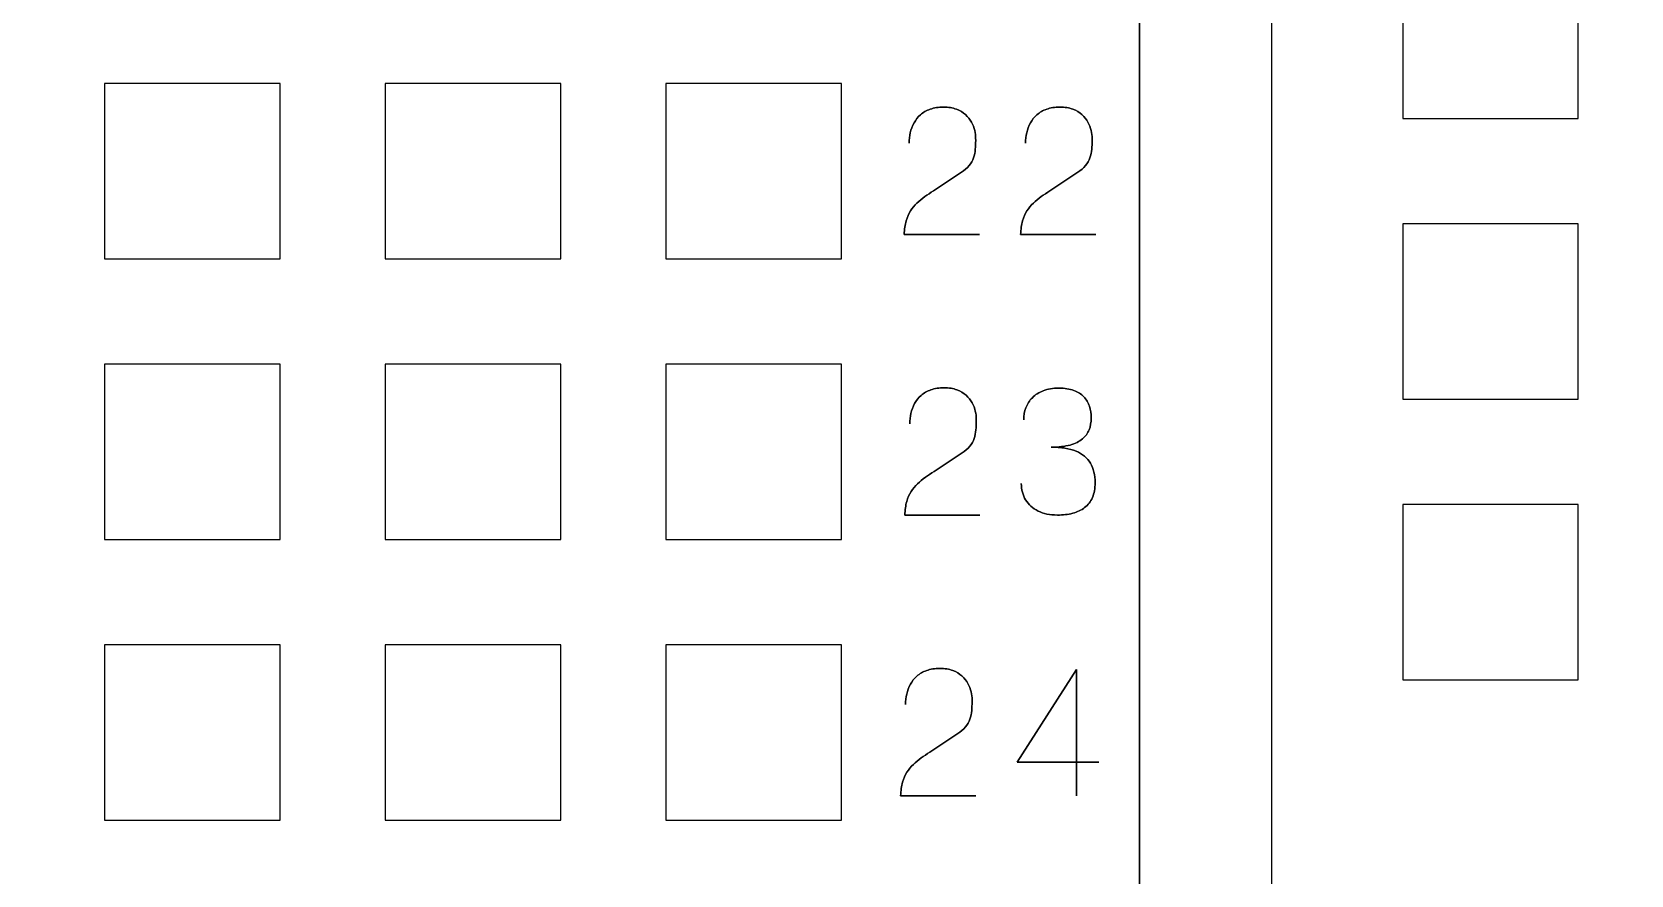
# Model space of a CAD drawing. Extents: x -1020 to 856, y -646 to 1108.
# Drawn here: x 375.44 to 389.91, y 697.32 to 704.95 of the extents above; entities that cross this region are included whole.
import ezdxf

# ---------------------------------------------------------------- set-up
doc = ezdxf.new("R2010")
doc.units = 0
doc.header["$MEASUREMENT"] = 0
doc.layers.add('LAYER_1', color=7, linetype='CONTINUOUS')

msp = doc.modelspace()

# ---------------------------------------------------------------- linework, layer by layer
at = {"layer": 'LAYER_1', "color": 250}
for points, knots in [([(581.5, 670), (581.5, 670), (581.5, 793), (581.5, 793), (581.5, 793), (581.5, 795.761), (579.261, 798), (576.5, 798), (576.5, 798), (576.5, 798), (333.5, 798), (333.5, 798), (333.5, 798), (330.739, 798), (328.5, 795.761), (328.5, 793), (328.5, 793), (328.5, 793), (328.5, 670), (328.5, 670), (328.5, 670), (328.5, 667.239), (330.739, 665), (333.5, 665), (333.5, 665), (333.5, 665), (576.5, 665), (576.5, 665), (576.5, 665), (579.261, 665), (581.5, 667.239), (581.5, 670)], [0, 0, 0, 0, 0.125, 0.125, 0.125, 0.125, 0.25, 0.25, 0.25, 0.25, 0.375, 0.375, 0.375, 0.375, 0.5, 0.5, 0.5, 0.5, 0.625, 0.625, 0.625, 0.625, 0.75, 0.75, 0.75, 0.75, 0.875, 0.875, 0.875, 0.875, 1, 1, 1, 1]), ([(350.5368, 762.11), (350.5368, 762.11), (385.4618, 762.11), (385.4618, 762.11), (385.4618, 762.11), (385.4618, 762.11), (385.4618, 678.29), (385.4618, 678.29), (385.4618, 678.29), (385.4618, 678.29), (350.5368, 678.29), (350.5368, 678.29), (350.5368, 678.29), (350.5368, 678.29), (350.5368, 762.11), (350.5368, 762.11)], [0, 0, 0, 0, 0.25, 0.25, 0.25, 0.25, 0.5, 0.5, 0.5, 0.5, 0.75, 0.75, 0.75, 0.75, 1, 1, 1, 1]), ([(385.4614, 762.11), (385.4614, 762.11), (394.3514, 762.11), (394.3514, 762.11), (394.3514, 762.11), (394.3514, 762.11), (394.3514, 678.29), (394.3514, 678.29), (394.3514, 678.29), (394.3514, 678.29), (385.4614, 678.29), (385.4614, 678.29), (385.4614, 678.29), (385.4614, 678.29), (385.4614, 762.11), (385.4614, 762.11)], [0, 0, 0, 0, 0.25, 0.25, 0.25, 0.25, 0.5, 0.5, 0.5, 0.5, 0.75, 0.75, 0.75, 0.75, 1, 1, 1, 1]), ([(387.8427, 705.7497), (387.8427, 705.7497), (389.4302, 705.7497), (389.4302, 705.7497), (389.4302, 705.7497), (389.4302, 705.7497), (389.4302, 704.1622), (389.4302, 704.1622), (389.4302, 704.1622), (389.4302, 704.1622), (387.8427, 704.1622), (387.8427, 704.1622), (387.8427, 704.1622), (387.8427, 704.1622), (387.8427, 705.7497), (387.8427, 705.7497)], [0, 0, 0, 0, 0.25, 0.25, 0.25, 0.25, 0.5, 0.5, 0.5, 0.5, 0.75, 0.75, 0.75, 0.75, 1, 1, 1, 1]), ([(376.0956, 704.4797), (376.0956, 704.4797), (377.6831, 704.4797), (377.6831, 704.4797), (377.6831, 704.4797), (377.6831, 704.4797), (377.6831, 702.8922), (377.6831, 702.8922), (377.6831, 702.8922), (377.6831, 702.8922), (376.0956, 702.8922), (376.0956, 702.8922), (376.0956, 702.8922), (376.0956, 702.8922), (376.0956, 704.4797), (376.0956, 704.4797)], [0, 0, 0, 0, 0.25, 0.25, 0.25, 0.25, 0.5, 0.5, 0.5, 0.5, 0.75, 0.75, 0.75, 0.75, 1, 1, 1, 1]), ([(378.6356, 704.4797), (378.6356, 704.4797), (380.2231, 704.4797), (380.2231, 704.4797), (380.2231, 704.4797), (380.2231, 704.4797), (380.2231, 702.8922), (380.2231, 702.8922), (380.2231, 702.8922), (380.2231, 702.8922), (378.6356, 702.8922), (378.6356, 702.8922), (378.6356, 702.8922), (378.6356, 702.8922), (378.6356, 704.4797), (378.6356, 704.4797)], [0, 0, 0, 0, 0.25, 0.25, 0.25, 0.25, 0.5, 0.5, 0.5, 0.5, 0.75, 0.75, 0.75, 0.75, 1, 1, 1, 1]), ([(381.1756, 704.4797), (381.1756, 704.4797), (382.7631, 704.4797), (382.7631, 704.4797), (382.7631, 704.4797), (382.7631, 704.4797), (382.7631, 702.8922), (382.7631, 702.8922), (382.7631, 702.8922), (382.7631, 702.8922), (381.1756, 702.8922), (381.1756, 702.8922), (381.1756, 702.8922), (381.1756, 702.8922), (381.1756, 704.4797), (381.1756, 704.4797)], [0, 0, 0, 0, 0.25, 0.25, 0.25, 0.25, 0.5, 0.5, 0.5, 0.5, 0.75, 0.75, 0.75, 0.75, 1, 1, 1, 1]), ([(384.0115, 703.1146), (384.0115, 703.1146), (383.3319, 703.1146), (383.3319, 703.1146), (383.3319, 703.1146), (383.3333, 703.1606), (383.3391, 703.2012), (383.3488, 703.2361), (383.3488, 703.2361), (383.3589, 703.2709), (383.3723, 703.3016), (383.389, 703.328), (383.389, 703.328), (383.4059, 703.3544), (383.4251, 703.3779), (383.447, 703.3985), (383.447, 703.3985), (383.4689, 703.4194), (383.4924, 703.4384), (383.5178, 703.4563), (383.5178, 703.4563), (383.5431, 703.474), (383.5693, 703.4917), (383.5965, 703.5092), (383.5965, 703.5092), (383.5965, 703.5092), (383.8674, 703.6898), (383.8674, 703.6898), (383.8674, 703.6898), (383.8952, 703.7094), (383.9168, 703.7307), (383.9321, 703.7537), (383.9321, 703.7537), (383.9476, 703.7767), (383.9584, 703.801), (383.965, 703.8266), (383.965, 703.8266), (383.9714, 703.852), (383.9753, 703.8781), (383.9767, 703.9045), (383.9767, 703.9045), (383.978, 703.9312), (383.9785, 703.9579), (383.9783, 703.9845), (383.9783, 703.9845), (383.9783, 704.0065), (383.9753, 704.03), (383.9695, 704.0553), (383.9695, 704.0553), (383.9635, 704.0804), (383.954, 704.1055), (383.9405, 704.1303), (383.9405, 704.1303), (383.9271, 704.1552), (383.9092, 704.1779), (383.8867, 704.1985), (383.8867, 704.1985), (383.8643, 704.2188), (383.8365, 704.2352), (383.8035, 704.2476), (383.8035, 704.2476), (383.7705, 704.26), (383.7317, 704.2663), (383.6868, 704.2666), (383.6868, 704.2666), (383.6416, 704.2663), (383.6017, 704.26), (383.5674, 704.2479), (383.5674, 704.2479), (383.5331, 704.2357), (383.5038, 704.2188), (383.4795, 704.1974), (383.4795, 704.1974), (383.4552, 704.176), (383.4356, 704.1512), (383.4203, 704.1235), (383.4203, 704.1235), (383.4051, 704.0957), (383.394, 704.0662), (383.3869, 704.035), (383.3869, 704.035), (383.3797, 704.0038), (383.3763, 703.9721), (383.3763, 703.9402), (383.3763, 703.9402), (383.3763, 703.9721), (383.3797, 704.0038), (383.3869, 704.035), (383.3869, 704.035), (383.394, 704.0662), (383.4051, 704.0957), (383.4203, 704.1235), (383.4203, 704.1235), (383.4356, 704.1512), (383.4552, 704.176), (383.4795, 704.1974), (383.4795, 704.1974), (383.5038, 704.2188), (383.5331, 704.2357), (383.5674, 704.2479), (383.5674, 704.2479), (383.6017, 704.26), (383.6416, 704.2663), (383.6868, 704.2666), (383.6868, 704.2666), (383.7317, 704.2663), (383.7705, 704.26), (383.8035, 704.2476), (383.8035, 704.2476), (383.8365, 704.2352), (383.8643, 704.2188), (383.8867, 704.1985), (383.8867, 704.1985), (383.9092, 704.1779), (383.9271, 704.1552), (383.9405, 704.1303), (383.9405, 704.1303), (383.954, 704.1055), (383.9635, 704.0804), (383.9695, 704.0553), (383.9695, 704.0553), (383.9753, 704.03), (383.9783, 704.0065), (383.9783, 703.9845), (383.9783, 703.9845), (383.9785, 703.9579), (383.978, 703.9312), (383.9767, 703.9045), (383.9767, 703.9045), (383.9753, 703.8781), (383.9714, 703.852), (383.965, 703.8266), (383.965, 703.8266), (383.9584, 703.801), (383.9476, 703.7767), (383.9321, 703.7537), (383.9321, 703.7537), (383.9168, 703.7307), (383.8952, 703.7094), (383.8674, 703.6898), (383.8674, 703.6898), (383.8674, 703.6898), (383.5965, 703.5092), (383.5965, 703.5092), (383.5965, 703.5092), (383.5693, 703.4917), (383.5431, 703.474), (383.5178, 703.4563), (383.5178, 703.4563), (383.4924, 703.4384), (383.4689, 703.4194), (383.447, 703.3985), (383.447, 703.3985), (383.4251, 703.3779), (383.4059, 703.3544), (383.389, 703.328), (383.389, 703.328), (383.3723, 703.3016), (383.3589, 703.2709), (383.3488, 703.2361), (383.3488, 703.2361), (383.3391, 703.2012), (383.3333, 703.1606), (383.3319, 703.1146), (383.3319, 703.1146), (383.3319, 703.1146), (384.0115, 703.1146), (384.0115, 703.1146)], [0, 0, 0, 0, 0.0238095, 0.0238095, 0.0238095, 0.0238095, 0.047619, 0.047619, 0.047619, 0.047619, 0.0714286, 0.0714286, 0.0714286, 0.0714286, 0.0952381, 0.0952381, 0.0952381, 0.0952381, 0.1190476, 0.1190476, 0.1190476, 0.1190476, 0.1428571, 0.1428571, 0.1428571, 0.1428571, 0.1666667, 0.1666667, 0.1666667, 0.1666667, 0.1904762, 0.1904762, 0.1904762, 0.1904762, 0.2142857, 0.2142857, 0.2142857, 0.2142857, 0.2380952, 0.2380952, 0.2380952, 0.2380952, 0.2619048, 0.2619048, 0.2619048, 0.2619048, 0.2857143, 0.2857143, 0.2857143, 0.2857143, 0.3095238, 0.3095238, 0.3095238, 0.3095238, 0.3333333, 0.3333333, 0.3333333, 0.3333333, 0.3571429, 0.3571429, 0.3571429, 0.3571429, 0.3809524, 0.3809524, 0.3809524, 0.3809524, 0.4047619, 0.4047619, 0.4047619, 0.4047619, 0.4285714, 0.4285714, 0.4285714, 0.4285714, 0.452381, 0.452381, 0.452381, 0.452381, 0.4761905, 0.4761905, 0.4761905, 0.4761905, 0.5, 0.5, 0.5, 0.5, 0.5238095, 0.5238095, 0.5238095, 0.5238095, 0.547619, 0.547619, 0.547619, 0.547619, 0.5714286, 0.5714286, 0.5714286, 0.5714286, 0.5952381, 0.5952381, 0.5952381, 0.5952381, 0.6190476, 0.6190476, 0.6190476, 0.6190476, 0.6428571, 0.6428571, 0.6428571, 0.6428571, 0.6666667, 0.6666667, 0.6666667, 0.6666667, 0.6904762, 0.6904762, 0.6904762, 0.6904762, 0.7142857, 0.7142857, 0.7142857, 0.7142857, 0.7380952, 0.7380952, 0.7380952, 0.7380952, 0.7619048, 0.7619048, 0.7619048, 0.7619048, 0.7857143, 0.7857143, 0.7857143, 0.7857143, 0.8095238, 0.8095238, 0.8095238, 0.8095238, 0.8333333, 0.8333333, 0.8333333, 0.8333333, 0.8571429, 0.8571429, 0.8571429, 0.8571429, 0.8809524, 0.8809524, 0.8809524, 0.8809524, 0.9047619, 0.9047619, 0.9047619, 0.9047619, 0.9285714, 0.9285714, 0.9285714, 0.9285714, 0.952381, 0.952381, 0.952381, 0.952381, 0.9761905, 0.9761905, 0.9761905, 0.9761905, 1, 1, 1, 1]), ([(385.0651, 703.1146), (385.0651, 703.1146), (384.3855, 703.1146), (384.3855, 703.1146), (384.3855, 703.1146), (384.3869, 703.1606), (384.3927, 703.2012), (384.4024, 703.2361), (384.4024, 703.2361), (384.4125, 703.2709), (384.4259, 703.3016), (384.4426, 703.328), (384.4426, 703.328), (384.4595, 703.3544), (384.4787, 703.3779), (384.5006, 703.3985), (384.5006, 703.3985), (384.5225, 703.4194), (384.546, 703.4384), (384.5714, 703.4563), (384.5714, 703.4563), (384.5967, 703.474), (384.6229, 703.4917), (384.6501, 703.5092), (384.6501, 703.5092), (384.6501, 703.5092), (384.921, 703.6898), (384.921, 703.6898), (384.921, 703.6898), (384.9488, 703.7094), (384.9704, 703.7307), (384.9857, 703.7537), (384.9857, 703.7537), (385.0012, 703.7767), (385.012, 703.801), (385.0186, 703.8266), (385.0186, 703.8266), (385.025, 703.852), (385.0289, 703.8781), (385.0303, 703.9045), (385.0303, 703.9045), (385.0316, 703.9312), (385.0321, 703.9579), (385.0319, 703.9845), (385.0319, 703.9845), (385.0319, 704.0065), (385.0289, 704.03), (385.0231, 704.0553), (385.0231, 704.0553), (385.0171, 704.0804), (385.0076, 704.1055), (384.9941, 704.1303), (384.9941, 704.1303), (384.9807, 704.1552), (384.9628, 704.1779), (384.9403, 704.1985), (384.9403, 704.1985), (384.9179, 704.2188), (384.8901, 704.2352), (384.8571, 704.2476), (384.8571, 704.2476), (384.8241, 704.26), (384.7853, 704.2663), (384.7404, 704.2666), (384.7404, 704.2666), (384.6952, 704.2663), (384.6553, 704.26), (384.621, 704.2479), (384.621, 704.2479), (384.5867, 704.2357), (384.5574, 704.2188), (384.5331, 704.1974), (384.5331, 704.1974), (384.5088, 704.176), (384.4892, 704.1512), (384.4739, 704.1235), (384.4739, 704.1235), (384.4587, 704.0957), (384.4476, 704.0662), (384.4405, 704.035), (384.4405, 704.035), (384.4333, 704.0038), (384.4299, 703.9721), (384.4299, 703.9402), (384.4299, 703.9402), (384.4299, 703.9721), (384.4333, 704.0038), (384.4405, 704.035), (384.4405, 704.035), (384.4476, 704.0662), (384.4587, 704.0957), (384.4739, 704.1235), (384.4739, 704.1235), (384.4892, 704.1512), (384.5088, 704.176), (384.5331, 704.1974), (384.5331, 704.1974), (384.5574, 704.2188), (384.5867, 704.2357), (384.621, 704.2479), (384.621, 704.2479), (384.6553, 704.26), (384.6952, 704.2663), (384.7404, 704.2666), (384.7404, 704.2666), (384.7853, 704.2663), (384.8241, 704.26), (384.8571, 704.2476), (384.8571, 704.2476), (384.8901, 704.2352), (384.9179, 704.2188), (384.9403, 704.1985), (384.9403, 704.1985), (384.9628, 704.1779), (384.9807, 704.1552), (384.9941, 704.1303), (384.9941, 704.1303), (385.0076, 704.1055), (385.0171, 704.0804), (385.0231, 704.0553), (385.0231, 704.0553), (385.0289, 704.03), (385.0319, 704.0065), (385.0319, 703.9845), (385.0319, 703.9845), (385.0321, 703.9579), (385.0316, 703.9312), (385.0303, 703.9045), (385.0303, 703.9045), (385.0289, 703.8781), (385.025, 703.852), (385.0186, 703.8266), (385.0186, 703.8266), (385.012, 703.801), (385.0012, 703.7767), (384.9857, 703.7537), (384.9857, 703.7537), (384.9704, 703.7307), (384.9488, 703.7094), (384.921, 703.6898), (384.921, 703.6898), (384.921, 703.6898), (384.6501, 703.5092), (384.6501, 703.5092), (384.6501, 703.5092), (384.6229, 703.4917), (384.5967, 703.474), (384.5714, 703.4563), (384.5714, 703.4563), (384.546, 703.4384), (384.5225, 703.4194), (384.5006, 703.3985), (384.5006, 703.3985), (384.4787, 703.3779), (384.4595, 703.3544), (384.4426, 703.328), (384.4426, 703.328), (384.4259, 703.3016), (384.4125, 703.2709), (384.4024, 703.2361), (384.4024, 703.2361), (384.3927, 703.2012), (384.3869, 703.1606), (384.3855, 703.1146), (384.3855, 703.1146), (384.3855, 703.1146), (385.0651, 703.1146), (385.0651, 703.1146)], [0, 0, 0, 0, 0.0238095, 0.0238095, 0.0238095, 0.0238095, 0.047619, 0.047619, 0.047619, 0.047619, 0.0714286, 0.0714286, 0.0714286, 0.0714286, 0.0952381, 0.0952381, 0.0952381, 0.0952381, 0.1190476, 0.1190476, 0.1190476, 0.1190476, 0.1428571, 0.1428571, 0.1428571, 0.1428571, 0.1666667, 0.1666667, 0.1666667, 0.1666667, 0.1904762, 0.1904762, 0.1904762, 0.1904762, 0.2142857, 0.2142857, 0.2142857, 0.2142857, 0.2380952, 0.2380952, 0.2380952, 0.2380952, 0.2619048, 0.2619048, 0.2619048, 0.2619048, 0.2857143, 0.2857143, 0.2857143, 0.2857143, 0.3095238, 0.3095238, 0.3095238, 0.3095238, 0.3333333, 0.3333333, 0.3333333, 0.3333333, 0.3571429, 0.3571429, 0.3571429, 0.3571429, 0.3809524, 0.3809524, 0.3809524, 0.3809524, 0.4047619, 0.4047619, 0.4047619, 0.4047619, 0.4285714, 0.4285714, 0.4285714, 0.4285714, 0.452381, 0.452381, 0.452381, 0.452381, 0.4761905, 0.4761905, 0.4761905, 0.4761905, 0.5, 0.5, 0.5, 0.5, 0.5238095, 0.5238095, 0.5238095, 0.5238095, 0.547619, 0.547619, 0.547619, 0.547619, 0.5714286, 0.5714286, 0.5714286, 0.5714286, 0.5952381, 0.5952381, 0.5952381, 0.5952381, 0.6190476, 0.6190476, 0.6190476, 0.6190476, 0.6428571, 0.6428571, 0.6428571, 0.6428571, 0.6666667, 0.6666667, 0.6666667, 0.6666667, 0.6904762, 0.6904762, 0.6904762, 0.6904762, 0.7142857, 0.7142857, 0.7142857, 0.7142857, 0.7380952, 0.7380952, 0.7380952, 0.7380952, 0.7619048, 0.7619048, 0.7619048, 0.7619048, 0.7857143, 0.7857143, 0.7857143, 0.7857143, 0.8095238, 0.8095238, 0.8095238, 0.8095238, 0.8333333, 0.8333333, 0.8333333, 0.8333333, 0.8571429, 0.8571429, 0.8571429, 0.8571429, 0.8809524, 0.8809524, 0.8809524, 0.8809524, 0.9047619, 0.9047619, 0.9047619, 0.9047619, 0.9285714, 0.9285714, 0.9285714, 0.9285714, 0.952381, 0.952381, 0.952381, 0.952381, 0.9761905, 0.9761905, 0.9761905, 0.9761905, 1, 1, 1, 1]), ([(387.8427, 703.2097), (387.8427, 703.2097), (389.4302, 703.2097), (389.4302, 703.2097), (389.4302, 703.2097), (389.4302, 703.2097), (389.4302, 701.6222), (389.4302, 701.6222), (389.4302, 701.6222), (389.4302, 701.6222), (387.8427, 701.6222), (387.8427, 701.6222), (387.8427, 701.6222), (387.8427, 701.6222), (387.8427, 703.2097), (387.8427, 703.2097)], [0, 0, 0, 0, 0.25, 0.25, 0.25, 0.25, 0.5, 0.5, 0.5, 0.5, 0.75, 0.75, 0.75, 0.75, 1, 1, 1, 1]), ([(376.0956, 701.9397), (376.0956, 701.9397), (377.6831, 701.9397), (377.6831, 701.9397), (377.6831, 701.9397), (377.6831, 701.9397), (377.6831, 700.3522), (377.6831, 700.3522), (377.6831, 700.3522), (377.6831, 700.3522), (376.0956, 700.3522), (376.0956, 700.3522), (376.0956, 700.3522), (376.0956, 700.3522), (376.0956, 701.9397), (376.0956, 701.9397)], [0, 0, 0, 0, 0.25, 0.25, 0.25, 0.25, 0.5, 0.5, 0.5, 0.5, 0.75, 0.75, 0.75, 0.75, 1, 1, 1, 1]), ([(378.6356, 701.9397), (378.6356, 701.9397), (380.2231, 701.9397), (380.2231, 701.9397), (380.2231, 701.9397), (380.2231, 701.9397), (380.2231, 700.3522), (380.2231, 700.3522), (380.2231, 700.3522), (380.2231, 700.3522), (378.6356, 700.3522), (378.6356, 700.3522), (378.6356, 700.3522), (378.6356, 700.3522), (378.6356, 701.9397), (378.6356, 701.9397)], [0, 0, 0, 0, 0.25, 0.25, 0.25, 0.25, 0.5, 0.5, 0.5, 0.5, 0.75, 0.75, 0.75, 0.75, 1, 1, 1, 1]), ([(381.1756, 701.9397), (381.1756, 701.9397), (382.7631, 701.9397), (382.7631, 701.9397), (382.7631, 701.9397), (382.7631, 701.9397), (382.7631, 700.3522), (382.7631, 700.3522), (382.7631, 700.3522), (382.7631, 700.3522), (381.1756, 700.3522), (381.1756, 700.3522), (381.1756, 700.3522), (381.1756, 700.3522), (381.1756, 701.9397), (381.1756, 701.9397)], [0, 0, 0, 0, 0.25, 0.25, 0.25, 0.25, 0.5, 0.5, 0.5, 0.5, 0.75, 0.75, 0.75, 0.75, 1, 1, 1, 1]), ([(384.017, 700.5746), (384.017, 700.5746), (383.3374, 700.5746), (383.3374, 700.5746), (383.3374, 700.5746), (383.3388, 700.6206), (383.3446, 700.6612), (383.3543, 700.6961), (383.3543, 700.6961), (383.3644, 700.7309), (383.3778, 700.7616), (383.3945, 700.788), (383.3945, 700.788), (383.4114, 700.8144), (383.4306, 700.8379), (383.4525, 700.8585), (383.4525, 700.8585), (383.4744, 700.8794), (383.4979, 700.8984), (383.5233, 700.9163), (383.5233, 700.9163), (383.5486, 700.934), (383.5748, 700.9517), (383.602, 700.9692), (383.602, 700.9692), (383.602, 700.9692), (383.8729, 701.1498), (383.8729, 701.1498), (383.8729, 701.1498), (383.9007, 701.1694), (383.9223, 701.1907), (383.9376, 701.2137), (383.9376, 701.2137), (383.9531, 701.2367), (383.9639, 701.261), (383.9705, 701.2866), (383.9705, 701.2866), (383.9769, 701.312), (383.9808, 701.3381), (383.9822, 701.3645), (383.9822, 701.3645), (383.9835, 701.3912), (383.984, 701.4179), (383.9838, 701.4445), (383.9838, 701.4445), (383.9838, 701.4665), (383.9808, 701.49), (383.975, 701.5153), (383.975, 701.5153), (383.969, 701.5404), (383.9595, 701.5655), (383.946, 701.5903), (383.946, 701.5903), (383.9326, 701.6152), (383.9147, 701.6379), (383.8922, 701.6585), (383.8922, 701.6585), (383.8698, 701.6788), (383.842, 701.6952), (383.809, 701.7076), (383.809, 701.7076), (383.776, 701.72), (383.7372, 701.7263), (383.6923, 701.7266), (383.6923, 701.7266), (383.6471, 701.7263), (383.6072, 701.72), (383.5729, 701.7079), (383.5729, 701.7079), (383.5386, 701.6957), (383.5093, 701.6788), (383.485, 701.6574), (383.485, 701.6574), (383.4607, 701.636), (383.4411, 701.6112), (383.4258, 701.5835), (383.4258, 701.5835), (383.4106, 701.5557), (383.3995, 701.5262), (383.3924, 701.495), (383.3924, 701.495), (383.3852, 701.4638), (383.3818, 701.4321), (383.3818, 701.4002), (383.3818, 701.4002), (383.3818, 701.4321), (383.3852, 701.4638), (383.3924, 701.495), (383.3924, 701.495), (383.3995, 701.5262), (383.4106, 701.5557), (383.4258, 701.5835), (383.4258, 701.5835), (383.4411, 701.6112), (383.4607, 701.636), (383.485, 701.6574), (383.485, 701.6574), (383.5093, 701.6788), (383.5386, 701.6957), (383.5729, 701.7079), (383.5729, 701.7079), (383.6072, 701.72), (383.6471, 701.7263), (383.6923, 701.7266), (383.6923, 701.7266), (383.7372, 701.7263), (383.776, 701.72), (383.809, 701.7076), (383.809, 701.7076), (383.842, 701.6952), (383.8698, 701.6788), (383.8922, 701.6585), (383.8922, 701.6585), (383.9147, 701.6379), (383.9326, 701.6152), (383.946, 701.5903), (383.946, 701.5903), (383.9595, 701.5655), (383.969, 701.5404), (383.975, 701.5153), (383.975, 701.5153), (383.9808, 701.49), (383.9838, 701.4665), (383.9838, 701.4445), (383.9838, 701.4445), (383.984, 701.4179), (383.9835, 701.3912), (383.9822, 701.3645), (383.9822, 701.3645), (383.9808, 701.3381), (383.9769, 701.312), (383.9705, 701.2866), (383.9705, 701.2866), (383.9639, 701.261), (383.9531, 701.2367), (383.9376, 701.2137), (383.9376, 701.2137), (383.9223, 701.1907), (383.9007, 701.1694), (383.8729, 701.1498), (383.8729, 701.1498), (383.8729, 701.1498), (383.602, 700.9692), (383.602, 700.9692), (383.602, 700.9692), (383.5748, 700.9517), (383.5486, 700.934), (383.5233, 700.9163), (383.5233, 700.9163), (383.4979, 700.8984), (383.4744, 700.8794), (383.4525, 700.8585), (383.4525, 700.8585), (383.4306, 700.8379), (383.4114, 700.8144), (383.3945, 700.788), (383.3945, 700.788), (383.3778, 700.7616), (383.3644, 700.7309), (383.3543, 700.6961), (383.3543, 700.6961), (383.3446, 700.6612), (383.3388, 700.6206), (383.3374, 700.5746), (383.3374, 700.5746), (383.3374, 700.5746), (384.017, 700.5746), (384.017, 700.5746)], [0, 0, 0, 0, 0.0238095, 0.0238095, 0.0238095, 0.0238095, 0.047619, 0.047619, 0.047619, 0.047619, 0.0714286, 0.0714286, 0.0714286, 0.0714286, 0.0952381, 0.0952381, 0.0952381, 0.0952381, 0.1190476, 0.1190476, 0.1190476, 0.1190476, 0.1428571, 0.1428571, 0.1428571, 0.1428571, 0.1666667, 0.1666667, 0.1666667, 0.1666667, 0.1904762, 0.1904762, 0.1904762, 0.1904762, 0.2142857, 0.2142857, 0.2142857, 0.2142857, 0.2380952, 0.2380952, 0.2380952, 0.2380952, 0.2619048, 0.2619048, 0.2619048, 0.2619048, 0.2857143, 0.2857143, 0.2857143, 0.2857143, 0.3095238, 0.3095238, 0.3095238, 0.3095238, 0.3333333, 0.3333333, 0.3333333, 0.3333333, 0.3571429, 0.3571429, 0.3571429, 0.3571429, 0.3809524, 0.3809524, 0.3809524, 0.3809524, 0.4047619, 0.4047619, 0.4047619, 0.4047619, 0.4285714, 0.4285714, 0.4285714, 0.4285714, 0.452381, 0.452381, 0.452381, 0.452381, 0.4761905, 0.4761905, 0.4761905, 0.4761905, 0.5, 0.5, 0.5, 0.5, 0.5238095, 0.5238095, 0.5238095, 0.5238095, 0.547619, 0.547619, 0.547619, 0.547619, 0.5714286, 0.5714286, 0.5714286, 0.5714286, 0.5952381, 0.5952381, 0.5952381, 0.5952381, 0.6190476, 0.6190476, 0.6190476, 0.6190476, 0.6428571, 0.6428571, 0.6428571, 0.6428571, 0.6666667, 0.6666667, 0.6666667, 0.6666667, 0.6904762, 0.6904762, 0.6904762, 0.6904762, 0.7142857, 0.7142857, 0.7142857, 0.7142857, 0.7380952, 0.7380952, 0.7380952, 0.7380952, 0.7619048, 0.7619048, 0.7619048, 0.7619048, 0.7857143, 0.7857143, 0.7857143, 0.7857143, 0.8095238, 0.8095238, 0.8095238, 0.8095238, 0.8333333, 0.8333333, 0.8333333, 0.8333333, 0.8571429, 0.8571429, 0.8571429, 0.8571429, 0.8809524, 0.8809524, 0.8809524, 0.8809524, 0.9047619, 0.9047619, 0.9047619, 0.9047619, 0.9285714, 0.9285714, 0.9285714, 0.9285714, 0.952381, 0.952381, 0.952381, 0.952381, 0.9761905, 0.9761905, 0.9761905, 0.9761905, 1, 1, 1, 1]), ([(384.391, 700.8614), (384.3913, 700.8044), (384.4045, 700.7547), (384.4307, 700.7117), (384.4307, 700.7117), (384.4568, 700.6689), (384.4939, 700.6353), (384.5425, 700.6113), (384.5425, 700.6113), (384.5911, 700.5873), (384.6495, 700.5751), (384.7174, 700.5746), (384.7174, 700.5746), (384.7683, 700.5746), (384.8146, 700.5799), (384.8565, 700.591), (384.8565, 700.591), (384.8983, 700.6021), (384.9342, 700.6192), (384.9646, 700.6427), (384.9646, 700.6427), (384.9948, 700.6662), (385.0181, 700.6966), (385.0347, 700.7336), (385.0347, 700.7336), (385.0511, 700.7708), (385.0593, 700.8155), (385.0595, 700.8678), (385.0595, 700.8678), (385.0598, 700.9375), (385.0455, 700.9964), (385.0173, 701.0442), (385.0173, 701.0442), (384.9891, 701.092), (384.9453, 701.1279), (384.8864, 701.1525), (384.8864, 701.1525), (384.8275, 701.177), (384.752, 701.1894), (384.6603, 701.1894), (384.6603, 701.1894), (384.7287, 701.1892), (384.786, 701.1955), (384.8328, 701.2084), (384.8328, 701.2084), (384.8793, 701.2214), (384.9165, 701.2396), (384.9445, 701.2634), (384.9445, 701.2634), (384.9725, 701.2869), (384.9928, 701.3149), (385.0049, 701.3471), (385.0049, 701.3471), (385.0173, 701.379), (385.0234, 701.4142), (385.0231, 701.4525), (385.0231, 701.4525), (385.0234, 701.4908), (385.0181, 701.5262), (385.0075, 701.5589), (385.0075, 701.5589), (384.9972, 701.5916), (384.9804, 701.6204), (384.9574, 701.645), (384.9574, 701.645), (384.9345, 701.6696), (384.9041, 701.6888), (384.8668, 701.7026), (384.8668, 701.7026), (384.8293, 701.7163), (384.7837, 701.7232), (384.73, 701.7234), (384.73, 701.7234), (384.6767, 701.7232), (384.6299, 701.7152), (384.5903, 701.6999), (384.5903, 701.6999), (384.5505, 701.6846), (384.5177, 701.6637), (384.4913, 701.6371), (384.4913, 701.6371), (384.4652, 701.6104), (384.4457, 701.58), (384.4328, 701.5457), (384.4328, 701.5457), (384.4196, 701.5114), (384.4132, 701.4749), (384.4132, 701.4366), (384.4132, 701.4366), (384.4132, 701.4749), (384.4196, 701.5114), (384.4328, 701.5457), (384.4328, 701.5457), (384.4457, 701.58), (384.4652, 701.6104), (384.4913, 701.6371), (384.4913, 701.6371), (384.5177, 701.6637), (384.5505, 701.6846), (384.5903, 701.6999), (384.5903, 701.6999), (384.6299, 701.7152), (384.6767, 701.7232), (384.73, 701.7234), (384.73, 701.7234), (384.7837, 701.7232), (384.8293, 701.7163), (384.8668, 701.7026), (384.8668, 701.7026), (384.9041, 701.6888), (384.9345, 701.6696), (384.9574, 701.645), (384.9574, 701.645), (384.9804, 701.6204), (384.9972, 701.5916), (385.0075, 701.5589), (385.0075, 701.5589), (385.0181, 701.5262), (385.0234, 701.4908), (385.0231, 701.4525), (385.0231, 701.4525), (385.0234, 701.4142), (385.0173, 701.379), (385.0049, 701.3471), (385.0049, 701.3471), (384.9928, 701.3149), (384.9725, 701.2869), (384.9445, 701.2634), (384.9445, 701.2634), (384.9165, 701.2396), (384.8793, 701.2214), (384.8328, 701.2084), (384.8328, 701.2084), (384.786, 701.1955), (384.7287, 701.1892), (384.6603, 701.1894), (384.6603, 701.1894), (384.752, 701.1894), (384.8275, 701.177), (384.8864, 701.1525), (384.8864, 701.1525), (384.9453, 701.1279), (384.9891, 701.092), (385.0173, 701.0442), (385.0173, 701.0442), (385.0455, 700.9964), (385.0598, 700.9375), (385.0595, 700.8678), (385.0595, 700.8678), (385.0593, 700.8155), (385.0511, 700.7708), (385.0347, 700.7336), (385.0347, 700.7336), (385.0181, 700.6966), (384.9948, 700.6662), (384.9646, 700.6427), (384.9646, 700.6427), (384.9342, 700.6192), (384.8983, 700.6021), (384.8565, 700.591), (384.8565, 700.591), (384.8146, 700.5799), (384.7683, 700.5746), (384.7174, 700.5746), (384.7174, 700.5746), (384.6495, 700.5751), (384.5911, 700.5873), (384.5425, 700.6113), (384.5425, 700.6113), (384.4939, 700.6353), (384.4568, 700.6689), (384.4307, 700.7117), (384.4307, 700.7117), (384.4045, 700.7547), (384.3913, 700.8044), (384.391, 700.8614)], [0, 0, 0, 0, 0.0227273, 0.0227273, 0.0227273, 0.0227273, 0.0454545, 0.0454545, 0.0454545, 0.0454545, 0.0681818, 0.0681818, 0.0681818, 0.0681818, 0.0909091, 0.0909091, 0.0909091, 0.0909091, 0.1136364, 0.1136364, 0.1136364, 0.1136364, 0.1363636, 0.1363636, 0.1363636, 0.1363636, 0.1590909, 0.1590909, 0.1590909, 0.1590909, 0.1818182, 0.1818182, 0.1818182, 0.1818182, 0.2045455, 0.2045455, 0.2045455, 0.2045455, 0.2272727, 0.2272727, 0.2272727, 0.2272727, 0.25, 0.25, 0.25, 0.25, 0.2727273, 0.2727273, 0.2727273, 0.2727273, 0.2954545, 0.2954545, 0.2954545, 0.2954545, 0.3181818, 0.3181818, 0.3181818, 0.3181818, 0.3409091, 0.3409091, 0.3409091, 0.3409091, 0.3636364, 0.3636364, 0.3636364, 0.3636364, 0.3863636, 0.3863636, 0.3863636, 0.3863636, 0.4090909, 0.4090909, 0.4090909, 0.4090909, 0.4318182, 0.4318182, 0.4318182, 0.4318182, 0.4545455, 0.4545455, 0.4545455, 0.4545455, 0.4772727, 0.4772727, 0.4772727, 0.4772727, 0.5, 0.5, 0.5, 0.5, 0.5227273, 0.5227273, 0.5227273, 0.5227273, 0.5454545, 0.5454545, 0.5454545, 0.5454545, 0.5681818, 0.5681818, 0.5681818, 0.5681818, 0.5909091, 0.5909091, 0.5909091, 0.5909091, 0.6136364, 0.6136364, 0.6136364, 0.6136364, 0.6363636, 0.6363636, 0.6363636, 0.6363636, 0.6590909, 0.6590909, 0.6590909, 0.6590909, 0.6818182, 0.6818182, 0.6818182, 0.6818182, 0.7045455, 0.7045455, 0.7045455, 0.7045455, 0.7272727, 0.7272727, 0.7272727, 0.7272727, 0.75, 0.75, 0.75, 0.75, 0.7727273, 0.7727273, 0.7727273, 0.7727273, 0.7954545, 0.7954545, 0.7954545, 0.7954545, 0.8181818, 0.8181818, 0.8181818, 0.8181818, 0.8409091, 0.8409091, 0.8409091, 0.8409091, 0.8636364, 0.8636364, 0.8636364, 0.8636364, 0.8863636, 0.8863636, 0.8863636, 0.8863636, 0.9090909, 0.9090909, 0.9090909, 0.9090909, 0.9318182, 0.9318182, 0.9318182, 0.9318182, 0.9545455, 0.9545455, 0.9545455, 0.9545455, 0.9772727, 0.9772727, 0.9772727, 0.9772727, 1, 1, 1, 1]), ([(387.8427, 700.6697), (387.8427, 700.6697), (389.4302, 700.6697), (389.4302, 700.6697), (389.4302, 700.6697), (389.4302, 700.6697), (389.4302, 699.0822), (389.4302, 699.0822), (389.4302, 699.0822), (389.4302, 699.0822), (387.8427, 699.0822), (387.8427, 699.0822), (387.8427, 699.0822), (387.8427, 699.0822), (387.8427, 700.6697), (387.8427, 700.6697)], [0, 0, 0, 0, 0.25, 0.25, 0.25, 0.25, 0.5, 0.5, 0.5, 0.5, 0.75, 0.75, 0.75, 0.75, 1, 1, 1, 1]), ([(376.0956, 699.3997), (376.0956, 699.3997), (377.6831, 699.3997), (377.6831, 699.3997), (377.6831, 699.3997), (377.6831, 699.3997), (377.6831, 697.8122), (377.6831, 697.8122), (377.6831, 697.8122), (377.6831, 697.8122), (376.0956, 697.8122), (376.0956, 697.8122), (376.0956, 697.8122), (376.0956, 697.8122), (376.0956, 699.3997), (376.0956, 699.3997)], [0, 0, 0, 0, 0.25, 0.25, 0.25, 0.25, 0.5, 0.5, 0.5, 0.5, 0.75, 0.75, 0.75, 0.75, 1, 1, 1, 1]), ([(378.6356, 699.3997), (378.6356, 699.3997), (380.2231, 699.3997), (380.2231, 699.3997), (380.2231, 699.3997), (380.2231, 699.3997), (380.2231, 697.8122), (380.2231, 697.8122), (380.2231, 697.8122), (380.2231, 697.8122), (378.6356, 697.8122), (378.6356, 697.8122), (378.6356, 697.8122), (378.6356, 697.8122), (378.6356, 699.3997), (378.6356, 699.3997)], [0, 0, 0, 0, 0.25, 0.25, 0.25, 0.25, 0.5, 0.5, 0.5, 0.5, 0.75, 0.75, 0.75, 0.75, 1, 1, 1, 1]), ([(381.1756, 699.3997), (381.1756, 699.3997), (382.7631, 699.3997), (382.7631, 699.3997), (382.7631, 699.3997), (382.7631, 699.3997), (382.7631, 697.8122), (382.7631, 697.8122), (382.7631, 697.8122), (382.7631, 697.8122), (381.1756, 697.8122), (381.1756, 697.8122), (381.1756, 697.8122), (381.1756, 697.8122), (381.1756, 699.3997), (381.1756, 699.3997)], [0, 0, 0, 0, 0.25, 0.25, 0.25, 0.25, 0.5, 0.5, 0.5, 0.5, 0.75, 0.75, 0.75, 0.75, 1, 1, 1, 1]), ([(383.979, 698.0346), (383.979, 698.0346), (383.2994, 698.0346), (383.2994, 698.0346), (383.2994, 698.0346), (383.3008, 698.0806), (383.3066, 698.1212), (383.3163, 698.1561), (383.3163, 698.1561), (383.3264, 698.1909), (383.3398, 698.2216), (383.3565, 698.248), (383.3565, 698.248), (383.3734, 698.2744), (383.3926, 698.2979), (383.4145, 698.3185), (383.4145, 698.3185), (383.4364, 698.3394), (383.4599, 698.3584), (383.4853, 698.3763), (383.4853, 698.3763), (383.5106, 698.394), (383.5368, 698.4117), (383.564, 698.4292), (383.564, 698.4292), (383.564, 698.4292), (383.8349, 698.6098), (383.8349, 698.6098), (383.8349, 698.6098), (383.8627, 698.6294), (383.8843, 698.6507), (383.8996, 698.6737), (383.8996, 698.6737), (383.9151, 698.6967), (383.9259, 698.721), (383.9325, 698.7466), (383.9325, 698.7466), (383.9389, 698.772), (383.9428, 698.7981), (383.9442, 698.8245), (383.9442, 698.8245), (383.9455, 698.8512), (383.946, 698.8779), (383.9458, 698.9045), (383.9458, 698.9045), (383.9458, 698.9265), (383.9428, 698.95), (383.937, 698.9753), (383.937, 698.9753), (383.931, 699.0004), (383.9215, 699.0255), (383.908, 699.0503), (383.908, 699.0503), (383.8946, 699.0752), (383.8767, 699.0979), (383.8542, 699.1185), (383.8542, 699.1185), (383.8318, 699.1388), (383.804, 699.1552), (383.771, 699.1676), (383.771, 699.1676), (383.738, 699.18), (383.6992, 699.1863), (383.6543, 699.1866), (383.6543, 699.1866), (383.6091, 699.1863), (383.5692, 699.18), (383.5349, 699.1679), (383.5349, 699.1679), (383.5006, 699.1557), (383.4713, 699.1388), (383.447, 699.1174), (383.447, 699.1174), (383.4227, 699.096), (383.4031, 699.0712), (383.3878, 699.0435), (383.3878, 699.0435), (383.3726, 699.0157), (383.3615, 698.9862), (383.3544, 698.955), (383.3544, 698.955), (383.3472, 698.9238), (383.3438, 698.8921), (383.3438, 698.8602), (383.3438, 698.8602), (383.3438, 698.8921), (383.3472, 698.9238), (383.3544, 698.955), (383.3544, 698.955), (383.3615, 698.9862), (383.3726, 699.0157), (383.3878, 699.0435), (383.3878, 699.0435), (383.4031, 699.0712), (383.4227, 699.096), (383.447, 699.1174), (383.447, 699.1174), (383.4713, 699.1388), (383.5006, 699.1557), (383.5349, 699.1679), (383.5349, 699.1679), (383.5692, 699.18), (383.6091, 699.1863), (383.6543, 699.1866), (383.6543, 699.1866), (383.6992, 699.1863), (383.738, 699.18), (383.771, 699.1676), (383.771, 699.1676), (383.804, 699.1552), (383.8318, 699.1388), (383.8542, 699.1185), (383.8542, 699.1185), (383.8767, 699.0979), (383.8946, 699.0752), (383.908, 699.0503), (383.908, 699.0503), (383.9215, 699.0255), (383.931, 699.0004), (383.937, 698.9753), (383.937, 698.9753), (383.9428, 698.95), (383.9458, 698.9265), (383.9458, 698.9045), (383.9458, 698.9045), (383.946, 698.8779), (383.9455, 698.8512), (383.9442, 698.8245), (383.9442, 698.8245), (383.9428, 698.7981), (383.9389, 698.772), (383.9325, 698.7466), (383.9325, 698.7466), (383.9259, 698.721), (383.9151, 698.6967), (383.8996, 698.6737), (383.8996, 698.6737), (383.8843, 698.6507), (383.8627, 698.6294), (383.8349, 698.6098), (383.8349, 698.6098), (383.8349, 698.6098), (383.564, 698.4292), (383.564, 698.4292), (383.564, 698.4292), (383.5368, 698.4117), (383.5106, 698.394), (383.4853, 698.3763), (383.4853, 698.3763), (383.4599, 698.3584), (383.4364, 698.3394), (383.4145, 698.3185), (383.4145, 698.3185), (383.3926, 698.2979), (383.3734, 698.2744), (383.3565, 698.248), (383.3565, 698.248), (383.3398, 698.2216), (383.3264, 698.1909), (383.3163, 698.1561), (383.3163, 698.1561), (383.3066, 698.1212), (383.3008, 698.0806), (383.2994, 698.0346), (383.2994, 698.0346), (383.2994, 698.0346), (383.979, 698.0346), (383.979, 698.0346)], [0, 0, 0, 0, 0.0238095, 0.0238095, 0.0238095, 0.0238095, 0.047619, 0.047619, 0.047619, 0.047619, 0.0714286, 0.0714286, 0.0714286, 0.0714286, 0.0952381, 0.0952381, 0.0952381, 0.0952381, 0.1190476, 0.1190476, 0.1190476, 0.1190476, 0.1428571, 0.1428571, 0.1428571, 0.1428571, 0.1666667, 0.1666667, 0.1666667, 0.1666667, 0.1904762, 0.1904762, 0.1904762, 0.1904762, 0.2142857, 0.2142857, 0.2142857, 0.2142857, 0.2380952, 0.2380952, 0.2380952, 0.2380952, 0.2619048, 0.2619048, 0.2619048, 0.2619048, 0.2857143, 0.2857143, 0.2857143, 0.2857143, 0.3095238, 0.3095238, 0.3095238, 0.3095238, 0.3333333, 0.3333333, 0.3333333, 0.3333333, 0.3571429, 0.3571429, 0.3571429, 0.3571429, 0.3809524, 0.3809524, 0.3809524, 0.3809524, 0.4047619, 0.4047619, 0.4047619, 0.4047619, 0.4285714, 0.4285714, 0.4285714, 0.4285714, 0.452381, 0.452381, 0.452381, 0.452381, 0.4761905, 0.4761905, 0.4761905, 0.4761905, 0.5, 0.5, 0.5, 0.5, 0.5238095, 0.5238095, 0.5238095, 0.5238095, 0.547619, 0.547619, 0.547619, 0.547619, 0.5714286, 0.5714286, 0.5714286, 0.5714286, 0.5952381, 0.5952381, 0.5952381, 0.5952381, 0.6190476, 0.6190476, 0.6190476, 0.6190476, 0.6428571, 0.6428571, 0.6428571, 0.6428571, 0.6666667, 0.6666667, 0.6666667, 0.6666667, 0.6904762, 0.6904762, 0.6904762, 0.6904762, 0.7142857, 0.7142857, 0.7142857, 0.7142857, 0.7380952, 0.7380952, 0.7380952, 0.7380952, 0.7619048, 0.7619048, 0.7619048, 0.7619048, 0.7857143, 0.7857143, 0.7857143, 0.7857143, 0.8095238, 0.8095238, 0.8095238, 0.8095238, 0.8333333, 0.8333333, 0.8333333, 0.8333333, 0.8571429, 0.8571429, 0.8571429, 0.8571429, 0.8809524, 0.8809524, 0.8809524, 0.8809524, 0.9047619, 0.9047619, 0.9047619, 0.9047619, 0.9285714, 0.9285714, 0.9285714, 0.9285714, 0.952381, 0.952381, 0.952381, 0.952381, 0.9761905, 0.9761905, 0.9761905, 0.9761905, 1, 1, 1, 1]), ([(384.8917, 698.0346), (384.8917, 698.0346), (384.8917, 699.1771), (384.8917, 699.1771), (384.8917, 699.1771), (384.8917, 699.1771), (384.353, 698.3388), (384.353, 698.3388), (384.353, 698.3388), (384.353, 698.3388), (385.0944, 698.3388), (385.0944, 698.3388), (385.0944, 698.3388), (385.0944, 698.3388), (384.353, 698.3388), (384.353, 698.3388), (384.353, 698.3388), (384.353, 698.3388), (384.8917, 699.1771), (384.8917, 699.1771), (384.8917, 699.1771), (384.8917, 699.1771), (384.8917, 698.0346), (384.8917, 698.0346)], [0, 0, 0, 0, 0.1666667, 0.1666667, 0.1666667, 0.1666667, 0.3333333, 0.3333333, 0.3333333, 0.3333333, 0.5, 0.5, 0.5, 0.5, 0.6666667, 0.6666667, 0.6666667, 0.6666667, 0.8333333, 0.8333333, 0.8333333, 0.8333333, 1, 1, 1, 1])]:
    msp.add_open_spline(points, degree=3, knots=knots, dxfattribs=at)
at = {"layer": 'LAYER_1', "color": 1}
msp.add_open_spline([(386.6552, 757.8578), (386.6552, 757.8578), (386.6552, 682.5341), (386.6552, 682.5341)], degree=3, dxfattribs=at)

doc.saveas('drawing.dxf')
